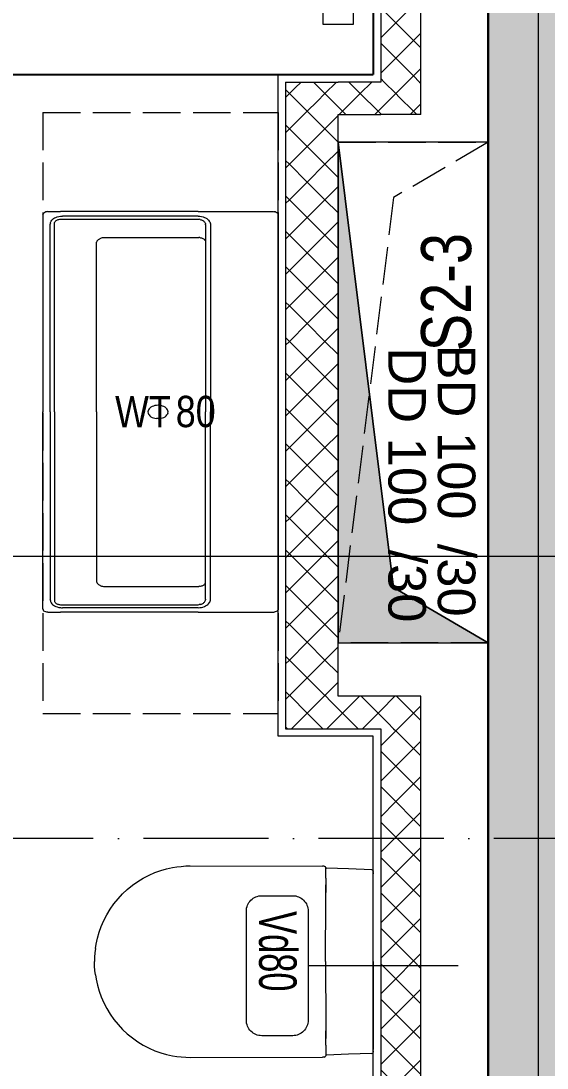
# Model space of a CAD drawing. Header units: metres. Extents: x -16782 to 57285, y -22997 to 18599.
# Drawn here: x 20500 to 21551, y -6366 to -4274 of the extents above; entities that cross this region are included whole.
import ezdxf
from ezdxf.enums import TextEntityAlignment as Align

# ---------------------------------------------------------------- set-up
doc = ezdxf.new("R2010")
doc.units = ezdxf.units.M
doc.header["$MEASUREMENT"] = 0
doc.linetypes.add('Schnittlinie', pattern=[0.35, 0.25, -0.05, 0, -0.05])
doc.linetypes.add('Strichlinie eng', pattern=[0.1, 0.075, -0.025])
for name, color, linetype in [('11__100 Achsraster', 7, 'Continuous'), ('120 Wand Innen tragend', 7, 'Continuous'), ('510 Moeblierung', 7, 'Continuous'), ('540 Sanitaer Fliesenlinie', 7, 'Continuous'), ('540 Sanitaer Text', 7, 'Continuous'), ('540 Sanitaereinrichtung', 7, 'Continuous'), ('720 HT Installation', 7, 'Continuous'), ('851 Marker Schnitt PP', 7, 'Continuous'), ('870 Deckendurchbruchsymbol', 7, 'Continuous'), ('936 Beschriftung Aufbauten', 7, 'Continuous'), ('Neubau_130 Wand Innen', 7, 'Continuous')]:
    doc.layers.add(name, color=color, linetype=linetype)
doc.styles.add('ERSTELLTER_STIL_1', font='ARIALN.TTF')
doc.styles.add('ERSTELLTER_STIL_2', font='arial.ttf')
doc.styles.add('ERSTELLTER_STIL_4', font='arialbd.ttf')
doc.styles.add('ERSTELLTER_STIL_7', font='ARIALN.TTF', dxfattribs={"width": 0.8})
doc.styles.add('ERSTELLTER_STIL_9', font='arial.ttf', dxfattribs={"width": 0.8})
doc.linetypes.add('Grenze Bezirk', pattern='A,0,[2,22HAUS116_408 STG1 _ 1.Stock_IndexB_2026-08-161.Shx,S=0.001587,R=0,X=0,Y=0],-0.25,0', length=0.25)
pattern_1 = [(314.9998, (0, 0), (0.03535546, 0.03535521), [0.05, 0]), (44.9998, (0, 0), (-0.03535521, 0.03535546), [0.05, 0])]
pattern_2 = [(315, (0, 0), (0.03535535, 0.03535533), [0.05, 0]), (45, (0, 0), (-0.03535533, 0.03535535), [0.05, 0])]
pattern_3 = [(135, (0, 0), (0.03535535, 0.03535533), [0.05, 0]), (225, (0, 0), (-0.03535533, 0.03535535), [0.05, 0])]

# ---------------------------------------------------------------- blocks, each defined once
blk = doc.blocks.new('Dusche variabel Glorit 2021')
at = {"layer": '540 Sanitaereinrichtung', "color": 7, "linetype": 'Continuous', "lineweight": 25}
for p, q in [((0, 0), (0.9, 0)), ((0, -1.68), (0, 0)), ((0.9, -0.874), (0.9, 0)), ((0.9, -1.68), (0.9, -1.48)), ((0, -1.68), (0.9, -1.68))]:
    blk.add_line(p, q, dxfattribs=at)
at = {"layer": '540 Sanitaereinrichtung', "color": 7, "linetype": 'Continuous', "lineweight": 13}
for p, q in [((0.1, -0.04), (0.8, -0.04)), ((0.1, -0.1), (0.1, -0.04)), ((0.8, -0.04), (0.8, -0.1)), ((0.8, -0.1), (0.1, -0.1)), ((0.9, -0.874), (1.203, -1.3988))]:
    blk.add_line(p, q, dxfattribs=at)
at = {"layer": '540 Sanitaereinrichtung', "color": 7, "linetype": 'Strichlinie eng', "lineweight": 13}
for p, q in [((0.255, -0.14), (0.645, -0.14)), ((0.255, -0.33), (0.255, -0.14)), ((0.645, -0.14), (0.645, -0.33)), ((0.645, -0.33), (0.255, -0.33))]:
    blk.add_line(p, q, dxfattribs=at)
at = {"layer": '540 Sanitaereinrichtung', "color": 7, "linetype": 'Continuous', "lineweight": 13}
blk.add_arc((0.9, -0.874), 0.606, 270, 300, dxfattribs=at)
blk = doc.blocks.new('Unterschrank Mehrfach-Schublade 24[114]_1', base_point=(16.55, 7.3159))
at = {"layer": '510 Moeblierung', "color": 253, "linetype": 'Strichlinie eng', "lineweight": 9, "true_color": 0x9f9f9f}
for p, q in [((16.55, 7.3159), (16.55, 6.1159)), ((16.55, 7.3159), (17.02, 7.3159)), ((17.02, 7.3159), (17.02, 6.1159)), ((16.55, 6.1159), (17.02, 6.1159))]:
    blk.add_line(p, q, dxfattribs=at)
blk = doc.blocks.new('Villeroy_Boch-Memento_Washbasin-3D')
at = {"layer": '540 Sanitaereinrichtung', "color": 7, "linetype": 'Continuous', "lineweight": 13}
for p, q in [((-0.0002, 1.1912), (0.0006, 1.1933)), ((0.0006, 1.1933), (0.0018, 1.1952)), ((0.0018, 1.1952), (0.0033, 1.1968)), ((0.0033, 1.1968), (0.0052, 1.1979)), ((0.0052, 1.1979), (0.0074, 1.1987)), ((0.0096, 1.1989), (0.0074, 1.1987)), ((0.1596, 1.1989), (0.0096, 1.1989)), ((0.1596, 1.1989), (0.4346, 1.1989)), ((0.4596, 1.1989), (0.4346, 1.1989)), ((0.4596, 1.1989), (0.4618, 1.1987)), ((0.4618, 1.1987), (0.4639, 1.1979)), ((0.4639, 1.1979), (0.4658, 1.1968)), ((0.4658, 1.1968), (0.4674, 1.1952)), ((0.4674, 1.1952), (0.4686, 1.1933)), ((0.4686, 1.1933), (0.4693, 1.1912)), ((-0.0004, 1.1889), (-0.0002, 1.1912)), ((-0.0004, 1.1889), (-0.0004, 0.5989)), ((-0.0003, 0.5989), (-0.0004, 1.1889)), ((0.1386, 1.1735), (0.1372, 1.1709)), ((0.1403, 1.1759), (0.1386, 1.1735)), ((0.1423, 1.1781), (0.1403, 1.1759)), ((0.1445, 1.1801), (0.1423, 1.1781)), ((0.147, 1.1818), (0.1445, 1.1801)), ((0.1497, 1.1832), (0.147, 1.1818)), ((0.149, 1.1714), (0.1478, 1.1699)), ((0.1503, 1.1727), (0.149, 1.1714)), ((0.1525, 1.1843), (0.1497, 1.1832)), ((0.1514, 1.1736), (0.1503, 1.1727)), ((0.1526, 1.1743), (0.1514, 1.1736)), ((0.156, 1.1851), (0.1525, 1.1843)), ((0.1539, 1.175), (0.1526, 1.1743)), ((0.1552, 1.1755), (0.1539, 1.175)), ((0.1552, 1.1755), (0.1573, 1.1761)), ((0.1595, 1.1853), (0.156, 1.1851)), ((0.1596, 1.1763), (0.1573, 1.1761)), ((0.1596, 1.1853), (0.1595, 1.1853)), ((0.1596, 1.1853), (0.4306, 1.1853)), ((0.4306, 1.1763), (0.1596, 1.1763)), ((0.4326, 1.1853), (0.4306, 1.1853)), ((0.4333, 1.1764), (0.4306, 1.1763)), ((0.4346, 1.185), (0.4326, 1.1853)), ((0.4343, 1.1764), (0.4333, 1.1764)), ((0.4361, 1.1761), (0.4343, 1.1764)), ((0.4379, 1.1843), (0.4346, 1.185)), ((0.4378, 1.1757), (0.4361, 1.1761)), ((0.4392, 1.1751), (0.4378, 1.1757)), ((0.4411, 1.1831), (0.4379, 1.1843)), ((0.4405, 1.1744), (0.4392, 1.1751)), ((0.4417, 1.1736), (0.4405, 1.1744)), ((0.4438, 1.1817), (0.4411, 1.1831)), ((0.4428, 1.1727), (0.4417, 1.1736)), ((0.4438, 1.1716), (0.4428, 1.1727)), ((0.4462, 1.1801), (0.4438, 1.1817)), ((0.4446, 1.1705), (0.4438, 1.1716)), ((0.4484, 1.1781), (0.4462, 1.1801)), ((0.4502, 1.1759), (0.4484, 1.1781)), ((0.4518, 1.1734), (0.4502, 1.1759)), ((0.4531, 1.1708), (0.4518, 1.1734)), ((0.4696, 1.1889), (0.4693, 1.1912)), ((0.4696, 1.1889), (0.4696, 1.1639)), ((0.1347, 1.1623), (0.1346, 1.1593)), ((0.1346, 1.1593), (0.1346, 0.5989)), ((0.1352, 1.1653), (0.1347, 1.1623)), ((0.1361, 1.1682), (0.1352, 1.1653)), ((0.1372, 1.1709), (0.1361, 1.1682)), ((0.1446, 1.1593), (0.1447, 1.1612)), ((0.1446, 1.1593), (0.1446, 0.5989)), ((0.145, 1.1631), (0.1447, 1.1612)), ((0.1454, 1.1649), (0.145, 1.1631)), ((0.1461, 1.1667), (0.1454, 1.1649)), ((0.1469, 1.1684), (0.1461, 1.1667)), ((0.1478, 1.1699), (0.1469, 1.1684)), ((0.4454, 1.1692), (0.4446, 1.1705)), ((0.4459, 1.1679), (0.4454, 1.1692)), ((0.4463, 1.1665), (0.4459, 1.1679)), ((0.4466, 1.165), (0.4463, 1.1665)), ((0.4467, 1.1633), (0.4466, 1.165)), ((0.4466, 1.1619), (0.4467, 1.1633)), ((0.4466, 0.5989), (0.4466, 1.1619)), ((0.4539, 1.1686), (0.4531, 1.1708)), ((0.4544, 1.1663), (0.4539, 1.1686)), ((0.4547, 1.1639), (0.4544, 1.1663)), ((0.4547, 1.1639), (0.4548, 1.1619)), ((0.4548, 0.5989), (0.4548, 1.1619)), ((0.4696, 1.1639), (0.4696, 0.5989)), ((0.1447, 1.1098), (0.1446, 1.1086)), ((0.1449, 1.1111), (0.1447, 1.1098)), ((0.1452, 1.1123), (0.1449, 1.1111)), ((0.1458, 1.1135), (0.1452, 1.1123)), ((0.1466, 1.115), (0.1458, 1.1135)), ((0.1476, 1.1163), (0.1466, 1.115)), ((0.1488, 1.1175), (0.1476, 1.1163)), ((0.1501, 1.1186), (0.1488, 1.1175)), ((0.1515, 1.1195), (0.1501, 1.1186)), ((0.1529, 1.1202), (0.1515, 1.1195)), ((0.1544, 1.1208), (0.1529, 1.1202)), ((0.156, 1.1212), (0.1544, 1.1208)), ((0.156, 1.1212), (0.1578, 1.1215)), ((0.1596, 1.1216), (0.1578, 1.1215)), ((0.3486, 1.1216), (0.1596, 1.1216)), ((0.3505, 1.1211), (0.3486, 1.1216)), ((0.3524, 1.1203), (0.3505, 1.1211)), ((0.3537, 1.1196), (0.3524, 1.1203)), ((0.3549, 1.1188), (0.3537, 1.1196)), ((0.3561, 1.1179), (0.3549, 1.1188)), ((0.3572, 1.1168), (0.3561, 1.1179)), ((0.3583, 1.1156), (0.3572, 1.1168)), ((0.3593, 1.1143), (0.3583, 1.1156)), ((0.3602, 1.1129), (0.3593, 1.1143)), ((0.3609, 1.1115), (0.3602, 1.1129)), ((0.3615, 1.1102), (0.3609, 1.1115)), ((0.362, 1.1088), (0.3615, 1.1102)), ((0.3623, 1.1074), (0.362, 1.1088)), ((0.3625, 1.1061), (0.3623, 1.1074)), ((0.3626, 1.1059), (0.3625, 1.1061)), ((0.3626, 0.5989), (0.3626, 1.1059)), ((0.2218, 0.608), (0.2206, 0.6051)), ((0.2234, 0.6107), (0.2218, 0.608)), ((0.2254, 0.6131), (0.2234, 0.6107)), ((0.2278, 0.6151), (0.2254, 0.6131)), ((0.2305, 0.6168), (0.2278, 0.6151)), ((0.2334, 0.618), (0.2305, 0.6168)), ((0.2365, 0.6187), (0.2334, 0.618)), ((0.2396, 0.6189), (0.2365, 0.6187)), ((0.2396, 0.6189), (0.2427, 0.6187)), ((0.2458, 0.618), (0.2427, 0.6187)), ((0.2487, 0.6168), (0.2458, 0.618)), ((0.2513, 0.6151), (0.2487, 0.6168)), ((0.2537, 0.6131), (0.2513, 0.6151)), ((0.2558, 0.6107), (0.2537, 0.6131)), ((0.2574, 0.608), (0.2558, 0.6107)), ((0.2586, 0.6051), (0.2574, 0.608)), ((-0.0004, 0.0089), (-0.0004, 0.5989)), ((-0.0003, 0.5989), (-0.0004, 0.0089)), ((0.1346, 0.0385), (0.1346, 0.5989)), ((0.1446, 0.0385), (0.1446, 0.5989)), ((0.2198, 0.6021), (0.2196, 0.5989)), ((0.2196, 0.5989), (0.2198, 0.5958)), ((0.2198, 0.6021), (0.2206, 0.6051)), ((0.2198, 0.5958), (0.2206, 0.5928)), ((0.2206, 0.5928), (0.2218, 0.5899)), ((0.2218, 0.5899), (0.2234, 0.5872)), ((0.2234, 0.5872), (0.2254, 0.5848)), ((0.2537, 0.5848), (0.2558, 0.5872)), ((0.2558, 0.5872), (0.2574, 0.5899)), ((0.2574, 0.5899), (0.2586, 0.5928)), ((0.2593, 0.6021), (0.2586, 0.6051)), ((0.2586, 0.5928), (0.2593, 0.5958)), ((0.2596, 0.5989), (0.2593, 0.6021)), ((0.2593, 0.5958), (0.2596, 0.5989)), ((0.3626, 0.5989), (0.3626, 0.0919)), ((0.4466, 0.5989), (0.4466, 0.0359)), ((0.4548, 0.5989), (0.4548, 0.0359)), ((0.4696, 0.0339), (0.4696, 0.5989)), ((0.2254, 0.5848), (0.2278, 0.5828)), ((0.2278, 0.5828), (0.2305, 0.5811)), ((0.2305, 0.5811), (0.2334, 0.5799)), ((0.2334, 0.5799), (0.2365, 0.5792)), ((0.2365, 0.5792), (0.2396, 0.5789)), ((0.2396, 0.5789), (0.2427, 0.5792)), ((0.2427, 0.5792), (0.2458, 0.5799)), ((0.2458, 0.5799), (0.2487, 0.5811)), ((0.2487, 0.5811), (0.2513, 0.5828)), ((0.2513, 0.5828), (0.2537, 0.5848)), ((0.1447, 0.088), (0.1446, 0.0893)), ((0.1449, 0.0868), (0.1447, 0.088)), ((0.1452, 0.0855), (0.1449, 0.0868)), ((0.1458, 0.0843), (0.1452, 0.0855)), ((0.1466, 0.0829), (0.1458, 0.0843)), ((0.3602, 0.0849), (0.3593, 0.0835)), ((0.3609, 0.0864), (0.3602, 0.0849)), ((0.3615, 0.0877), (0.3609, 0.0864)), ((0.362, 0.0891), (0.3615, 0.0877)), ((0.3623, 0.0904), (0.362, 0.0891)), ((0.3625, 0.0918), (0.3623, 0.0904)), ((0.3626, 0.0919), (0.3625, 0.0918)), ((0.1476, 0.0816), (0.1466, 0.0829)), ((0.1488, 0.0803), (0.1476, 0.0816)), ((0.1501, 0.0792), (0.1488, 0.0803)), ((0.1515, 0.0784), (0.1501, 0.0792)), ((0.1529, 0.0776), (0.1515, 0.0784)), ((0.1544, 0.0771), (0.1529, 0.0776)), ((0.156, 0.0766), (0.1544, 0.0771)), ((0.156, 0.0766), (0.1578, 0.0764)), ((0.1596, 0.0763), (0.1578, 0.0764)), ((0.3486, 0.0763), (0.1596, 0.0763)), ((0.3505, 0.0768), (0.3486, 0.0763)), ((0.3524, 0.0776), (0.3505, 0.0768)), ((0.3537, 0.0783), (0.3524, 0.0776)), ((0.3549, 0.0791), (0.3537, 0.0783)), ((0.3561, 0.08), (0.3549, 0.0791)), ((0.3572, 0.081), (0.3561, 0.08)), ((0.3583, 0.0822), (0.3572, 0.081)), ((0.3593, 0.0835), (0.3583, 0.0822)), ((0.1347, 0.0355), (0.1346, 0.0385)), ((0.1352, 0.0326), (0.1347, 0.0355)), ((0.1361, 0.0297), (0.1352, 0.0326)), ((0.1372, 0.0269), (0.1361, 0.0297)), ((0.1386, 0.0243), (0.1372, 0.0269)), ((0.1403, 0.0219), (0.1386, 0.0243)), ((0.1423, 0.0198), (0.1403, 0.0219)), ((0.1446, 0.0385), (0.1447, 0.0367)), ((0.145, 0.0348), (0.1447, 0.0367)), ((0.1454, 0.0329), (0.145, 0.0348)), ((0.1461, 0.0312), (0.1454, 0.0329)), ((0.1469, 0.0295), (0.1461, 0.0312)), ((0.1478, 0.0279), (0.1469, 0.0295)), ((0.149, 0.0265), (0.1478, 0.0279)), ((0.1503, 0.0252), (0.149, 0.0265)), ((0.1514, 0.0243), (0.1503, 0.0252)), ((0.1526, 0.0235), (0.1514, 0.0243)), ((0.1539, 0.0229), (0.1526, 0.0235)), ((0.1552, 0.0223), (0.1539, 0.0229)), ((0.1552, 0.0223), (0.1573, 0.0218)), ((0.1596, 0.0216), (0.1573, 0.0218)), ((0.4306, 0.0216), (0.1596, 0.0216)), ((0.4333, 0.0215), (0.4306, 0.0216)), ((0.4343, 0.0215), (0.4333, 0.0215)), ((0.4361, 0.0218), (0.4343, 0.0215)), ((0.4378, 0.0222), (0.4361, 0.0218)), ((0.4392, 0.0227), (0.4378, 0.0222)), ((0.4405, 0.0234), (0.4392, 0.0227)), ((0.4417, 0.0242), (0.4405, 0.0234)), ((0.4428, 0.0252), (0.4417, 0.0242)), ((0.4438, 0.0262), (0.4428, 0.0252)), ((0.4446, 0.0274), (0.4438, 0.0262)), ((0.4454, 0.0286), (0.4446, 0.0274)), ((0.4459, 0.03), (0.4454, 0.0286)), ((0.4463, 0.0314), (0.4459, 0.03)), ((0.4466, 0.0329), (0.4463, 0.0314)), ((0.4466, 0.0359), (0.4467, 0.0346)), ((0.4467, 0.0346), (0.4466, 0.0329)), ((0.4502, 0.022), (0.4484, 0.0198)), ((0.4518, 0.0244), (0.4502, 0.022)), ((0.4531, 0.0271), (0.4518, 0.0244)), ((0.4539, 0.0293), (0.4531, 0.0271)), ((0.4544, 0.0316), (0.4539, 0.0293)), ((0.4547, 0.0339), (0.4544, 0.0316)), ((0.4547, 0.0339), (0.4548, 0.0359)), ((0.4696, 0.0089), (0.4696, 0.0339)), ((-0.0004, 0.0089), (-0.0002, 0.0067)), ((-0.0002, 0.0067), (0.0006, 0.0046)), ((0.0006, 0.0046), (0.0018, 0.0027)), ((0.0018, 0.0027), (0.0033, 0.0011)), ((0.0033, 0.0011), (0.0052, -0.0001)), ((0.1445, 0.0178), (0.1423, 0.0198)), ((0.147, 0.0161), (0.1445, 0.0178)), ((0.1497, 0.0147), (0.147, 0.0161)), ((0.1525, 0.0136), (0.1497, 0.0147)), ((0.156, 0.0128), (0.1525, 0.0136)), ((0.1595, 0.0125), (0.156, 0.0128)), ((0.1596, 0.0125), (0.1595, 0.0125)), ((0.1596, 0.0125), (0.4306, 0.0125)), ((0.4326, 0.0126), (0.4306, 0.0125)), ((0.4346, 0.0128), (0.4326, 0.0126)), ((0.4379, 0.0136), (0.4346, 0.0128)), ((0.4411, 0.0147), (0.4379, 0.0136)), ((0.4438, 0.0161), (0.4411, 0.0147)), ((0.4462, 0.0178), (0.4438, 0.0161)), ((0.4484, 0.0198), (0.4462, 0.0178)), ((0.4639, -0.0001), (0.4658, 0.0011)), ((0.4658, 0.0011), (0.4674, 0.0027)), ((0.4674, 0.0027), (0.4686, 0.0046)), ((0.4686, 0.0046), (0.4693, 0.0067)), ((0.4696, 0.0089), (0.4693, 0.0067)), ((0.0052, -0.0001), (0.0074, -0.0008)), ((0.0096, -0.0011), (0.0074, -0.0008)), ((0.1596, -0.0011), (0.0096, -0.0011)), ((0.1596, -0.0011), (0.4346, -0.0011)), ((0.4596, -0.0011), (0.4346, -0.0011)), ((0.4596, -0.0011), (0.4618, -0.0008)), ((0.4618, -0.0008), (0.4639, -0.0001))]:
    blk.add_line(p, q, dxfattribs=at)
blk = doc.blocks.new('Etikett_13_1', base_point=(16.791, 6.7177))
at = {"layer": '540 Sanitaer Text', "color": 7, "lineweight": 13, "insert": (16.8155, 6.7499), "char_height": 0.0625, "attachment_point": 1, "style": 'ERSTELLTER_STIL_1'}
blk.add_mtext('\\A1;{\\pql;\\pt0,1;\\fArial Narrow|b0|i0|c0|p0;\\W1.000000;80\\fArial Narrow|b0|i0|c0|p0;\\W1.000000;\\A1{\\H.66x;\\S^  ;}\\fArial Narrow|b0|i0|c0|p0;\\W1.000000;\\fArial Narrow|b0|i0|c0|p0;\\W1.000000;\\A1{\\H.66x;\\S^  ;}\\fArial Narrow|b0|i0|c0|p0;\\W1.000000;\\fArial Narrow|b0|i0|c0|p0;\\W1.000000;\\fArial Narrow|b0|i0|c0|p0;\\W1.000000;\\fArial Narrow|b0|i0|c0|p0;\\W1.000000;\\fArial Narrow|b0|i0|c0|p0;\\W1.000000;\\fArial Narrow|b0|i0|c0|p0;\\W1.000000;\\fArial Narrow|b0|i0|c0|p0;\\W1.000000;\\A1{\\H.66x;\\S^  ;}\\fArial Narrow|b0|i0|c0|p0;\\W1.000000;\\fArial Narrow|b0|i0|c0|p0;\\W1.000000;\\A1{\\H.66x;\\S^  ;}\\fArial Narrow|b0|i0|c0|p0;\\W1.000000;\\fArial Narrow|b0|i0|c0|p0;\\W1.000000;\\fArial Narrow|b0|i0|c0|p0;\\W1.000000;\\fArial Narrow|b0|i0|c0|p0;\\W1.000000;\\fArial Narrow|b0|i0|c0|p0;\\W1.000000;\\fArial Narrow|b0|i0|c0|p0;\\W1.000000;\\fArial Narrow|b0|i0|c0|p0;\\W1.000000;\\A1{\\H.66x;\\S^  ;}\\fArial Narrow|b0|i0|c0|p0;\\W1.000000;\\fArial Narrow|b0|i0|c0|p0;\\W1.000000;\\A1{\\H.66x;\\S^  ;}\\fArial Narrow|b0|i0|c0|p0;\\W1.000000;\\fArial Narrow|b0|i0|c0|p0;\\W1.000000;\\fArial Narrow|b0|i0|c0|p0;\\W1.000000;\\fArial Narrow|b0|i0|c0|p0;\\W1.000000;\\fArial Narrow|b0|i0|c0|p0;\\W1.000000;\\fArial Narrow|b0|i0|c0|p0;\\W1.000000;\\fArial Narrow|b0|i0|c0|p0;\\W1.000000;\\A1{\\H.66x;\\S^  ;}\\fArial Narrow|b0|i0|c0|p0;\\W1.000000;\\fArial Narrow|b0|i0|c0|p0;\\W1.000000;\\A1{\\H.66x;\\S^  ;}\\fArial Narrow|b0|i0|c0|p0;\\W1.000000;\\fArial Narrow|b0|i0|c0|p0;\\W1.000000;\\fArial Narrow|b0|i0|c0|p0;\\W1.000000;\\fArial Narrow|b0|i0|c0|p0;\\W1.000000;\\fArial Narrow|b0|i0|c0|p0;\\W1.000000;\\fArial Narrow|b0|i0|c0|p0;\\W1.000000;\\fArial Narrow|b0|i0|c0|p0;\\W1.000000;\\A1{\\H.66x;\\S^  ;}\\fArial Narrow|b0|i0|c0|p0;\\W1.000000;\\fArial Narrow|b0|i0|c0|p0;\\W1.000000;\\A1{\\H.66x;\\S^  ;}\\fArial Narrow|b0|i0|c0|p0;\\W1.000000;\\fArial Narrow|b0|i0|c0|p0;\\W1.000000;\\fArial Narrow|b0|i0|c0|p0;\\W1.000000;\\fArial Narrow|b0|i0|c0|p0;\\W1.000000;\\fArial Narrow|b0|i0|c0|p0;\\W1.000000;\\fArial Narrow|b0|i0|c0|p0;\\W1.000000;\\fArial Narrow|b0|i0|c0|p0;\\W1.000000;\\A1{\\H.66x;\\S^  ;}\\fArial Narrow|b0|i0|c0|p0;\\W1.000000;}', dxfattribs=at)
at = {"layer": '540 Sanitaer Text', "color": 7, "lineweight": 13, "style": 'ERSTELLTER_STIL_1'}
blk.add_attdef('sDescriptionDimension', text='', height=0.0625, dxfattribs=at).set_placement((16.6942, 6.7496), align=Align.TOP_LEFT)
blk = doc.blocks.new('Wand_188_1', base_point=(17.54, 13.0333))
at = {"layer": '120 Wand Innen tragend', "linetype": 'Continuous', "lineweight": 0, "true_color": 0x000000}
h = blk.add_hatch(dxfattribs=at)
h.set_pattern_fill('BETON__BEWEHRT_SN46_0001', color=18, style=0, pattern_type=2)
h.set_pattern_definition([(45, (0, 0), (-0.04596194, 0.04596194), [0.0195, -0.013]), (45, (-0.02298, 0.02298), (-0.04596194, 0.04596194), [0.065, 0])])
h.paths.add_polyline_path([(17.44, 12.8333), (17.44, 5.05), (17.64, 5.05), (17.64, 12.8333)])
at = {"layer": '120 Wand Innen tragend', "color": 7, "linetype": 'Continuous', "lineweight": 30, "flags": 128}
blk.add_lwpolyline([(17.44, 12.4833), (17.44, 5.05)], dxfattribs=at)
blk = doc.blocks.new('Wand_224_1', base_point=(17.305, 7.3117))
at = {"layer": 'Neubau_130 Wand Innen', "linetype": 'Continuous', "lineweight": 13, "true_color": 0xa7a7a7}
h = blk.add_hatch(dxfattribs=at)
h.set_pattern_fill('GIPSKARTONWAND_0001', color=253, style=0, pattern_type=2)
h.set_pattern_definition(pattern_1)
h.paths.add_polyline_path([(17.305, 7.3767), (17.305, 9.5267), (17.225, 9.5267), (17.225, 7.3767)])
h = blk.add_hatch(dxfattribs=at)
h.set_pattern_fill('GIPSKARTONWAND_0001', color=253, style=0, pattern_type=2)
h.set_pattern_definition(pattern_1)
h.paths.add_polyline_path([(17.225, 7.3117), (17.305, 7.3117), (17.225, 7.3767)])
h = blk.add_hatch(dxfattribs=at)
h.set_pattern_fill('GIPSKARTONWAND_0001', color=253, style=0, pattern_type=2)
h.set_pattern_definition(pattern_1)
h.paths.add_polyline_path([(17.305, 7.3767), (17.225, 7.3767), (17.305, 7.3117)])
at = {"layer": 'Neubau_130 Wand Innen', "color": 7, "linetype": 'Continuous', "lineweight": 13, "flags": 128}
for points in [[(17.305, 7.3117), (17.305, 9.5267)], [(17.225, 8.3067), (17.225, 7.3767)], [(17.305, 7.3117), (17.225, 7.3117)]]:
    blk.add_lwpolyline(points, dxfattribs=at)
blk = doc.blocks.new('Wand_225_1', base_point=(17.305, 5.05))
at = {"layer": 'Neubau_130 Wand Innen', "linetype": 'Continuous', "lineweight": 13, "true_color": 0xa7a7a7}
h = blk.add_hatch(dxfattribs=at)
h.set_pattern_fill('GIPSKARTONWAND_0001', color=253, style=0, pattern_type=2)
h.set_pattern_definition(pattern_2)
h.paths.add_polyline_path([(17.225, 6.085), (17.305, 6.15), (17.225, 6.15)])
h = blk.add_hatch(dxfattribs=at)
h.set_pattern_fill('GIPSKARTONWAND_0001', color=253, style=0, pattern_type=2)
h.set_pattern_definition(pattern_2)
h.paths.add_polyline_path([(17.225, 6.085), (17.305, 6.085), (17.305, 6.15)])
h = blk.add_hatch(dxfattribs=at)
h.set_pattern_fill('GIPSKARTONWAND_0001', color=253, style=0, pattern_type=2)
h.set_pattern_definition(pattern_2)
h.paths.add_polyline_path([(17.225, 6.085), (17.225, 5.155), (17.305, 5.155), (17.305, 6.085)])
at = {"layer": 'Neubau_130 Wand Innen', "color": 7, "linetype": 'Continuous', "lineweight": 13, "flags": 128}
for points in [[(17.305, 6.15), (17.225, 6.15)], [(17.305, 5.155), (17.305, 6.15)], [(17.225, 6.085), (17.225, 5.155)]]:
    blk.add_lwpolyline(points, dxfattribs=at)
blk = doc.blocks.new('Wand_230_1', base_point=(17.305, 7.3117))
at = {"layer": 'Neubau_130 Wand Innen', "linetype": 'Continuous', "lineweight": 13, "true_color": 0xa7a7a7}
h = blk.add_hatch(dxfattribs=at)
h.set_pattern_fill('GIPSKARTONWAND_0001', color=253, style=0, pattern_type=2)
h.set_pattern_definition([(45, (0, 0), (-0.03535534, 0.03535534), [0.05, 0]), (135, (0, 0), (0.03535534, 0.03535534), [0.05, 0])])
h.paths.add_polyline_path([(17.225, 7.3767), (17.14, 7.3767), (17.14, 7.3117), (17.225, 7.3117)])
at = {"layer": 'Neubau_130 Wand Innen', "color": 7, "linetype": 'Continuous', "lineweight": 13, "flags": 128}
for points in [[(17.225, 7.3767), (17.14, 7.3767)], [(17.14, 7.3117), (17.225, 7.3117)]]:
    blk.add_lwpolyline(points, dxfattribs=at)
blk = doc.blocks.new('Wand_231_1', base_point=(17.305, 6.15))
at = {"layer": 'Neubau_130 Wand Innen', "linetype": 'Continuous', "lineweight": 13, "true_color": 0xa7a7a7}
h = blk.add_hatch(dxfattribs=at)
h.set_pattern_fill('GIPSKARTONWAND_0001', color=253, style=0, pattern_type=2)
h.set_pattern_definition([(225, (0, 0), (-0.03535534, 0.03535534), [0.05, 0]), (315, (0, 0), (0.03535534, 0.03535534), [0.05, 0])])
h.paths.add_polyline_path([(17.14, 6.085), (17.225, 6.085), (17.225, 6.15), (17.14, 6.15)])
at = {"layer": 'Neubau_130 Wand Innen', "color": 7, "linetype": 'Continuous', "lineweight": 13, "flags": 128}
for points in [[(17.225, 6.15), (17.14, 6.15)], [(17.14, 6.085), (17.225, 6.085)]]:
    blk.add_lwpolyline(points, dxfattribs=at)
blk = doc.blocks.new('Wand_233_1', base_point=(17.14, 7.3117))
at = {"layer": 'Neubau_130 Wand Innen', "linetype": 'Continuous', "lineweight": 13, "true_color": 0xa7a7a7}
h = blk.add_hatch(dxfattribs=at)
h.set_pattern_fill('GIPSKARTONWAND_0001', color=253, style=0, pattern_type=2)
h.set_pattern_definition(pattern_3)
h.paths.add_polyline_path([(17.035, 7.3767), (17.14, 7.3117), (17.14, 7.3767)])
h = blk.add_hatch(dxfattribs=at)
h.set_pattern_fill('GIPSKARTONWAND_0001', color=253, style=0, pattern_type=2)
h.set_pattern_definition(pattern_3)
h.paths.add_polyline_path([(17.035, 7.3117), (17.14, 7.3117), (17.035, 7.3767)])
h = blk.add_hatch(dxfattribs=at)
h.set_pattern_fill('GIPSKARTONWAND_0001', color=253, style=0, pattern_type=2)
h.set_pattern_definition(pattern_3)
h.paths.add_polyline_path([(17.035, 7.3117), (17.035, 6.15), (17.14, 6.15), (17.14, 7.3117)])
h = blk.add_hatch(dxfattribs=at)
h.set_pattern_fill('GIPSKARTONWAND_0001', color=253, style=0, pattern_type=2)
h.set_pattern_definition(pattern_3)
h.paths.add_polyline_path([(17.14, 6.15), (17.035, 6.085), (17.14, 6.085)])
h = blk.add_hatch(dxfattribs=at)
h.set_pattern_fill('GIPSKARTONWAND_0001', color=253, style=0, pattern_type=2)
h.set_pattern_definition(pattern_3)
h.paths.add_polyline_path([(17.035, 6.085), (17.14, 6.15), (17.035, 6.15)])
at = {"layer": 'Neubau_130 Wand Innen', "color": 7, "linetype": 'Continuous', "lineweight": 13, "flags": 128}
for points in [[(17.035, 7.3767), (17.14, 7.3767)], [(17.035, 7.3767), (17.035, 6.085)], [(17.14, 6.15), (17.14, 7.3117)], [(17.035, 6.085), (17.14, 6.085)]]:
    blk.add_lwpolyline(points, dxfattribs=at)
blk = doc.blocks.new('Standard-Rastermarker_9')
at = {"layer": '11__100 Achsraster', "color": 8, "linetype": 'Grenze Bezirk', "lineweight": 5}
blk.add_line((1, 0), (34.397, 0), dxfattribs=at)
at = {"layer": '11__100 Achsraster', "color": 8, "lineweight": 5, "style": 'ERSTELLTER_STIL_4'}
for tag, p in [('AC_MarkerText_1_0', (-0.25, -0.1914)), ('AC_MarkerText_1_1', (35.647, -0.1914))]:
    blk.add_attdef(tag, text='', height=0.2, rotation=180, dxfattribs=at).set_placement(p, align=Align.TOP_CENTER)
blk = doc.blocks.new('Standard-Rastermarker_16')
at = {"layer": '11__100 Achsraster', "color": 8, "linetype": 'Grenze Bezirk', "lineweight": 5}
blk.add_line((1, 0), (28.2214, 0), dxfattribs=at)
at = {"layer": '11__100 Achsraster', "color": 8, "lineweight": 5, "style": 'ERSTELLTER_STIL_4'}
blk.add_attdef('AC_MarkerText_1', text='', height=0.2, rotation=270, dxfattribs=at).set_placement((29.6171, -0.0457), align=Align.TOP_CENTER)
blk = doc.blocks.new('Bodendurchbruch Symbol 27[253]_1', base_point=(17.14, 7.2567))
at = {"layer": '870 Deckendurchbruchsymbol', "linetype": 'Continuous', "lineweight": 13, "true_color": 0xd40000}
blk.add_hatch(color=12, dxfattribs=at).paths.add_polyline_path([(17.14, 7.2567), (17.14, 6.2567), (17.44, 6.2567), (17.2507, 6.3673)])
at = {"layer": '870 Deckendurchbruchsymbol', "color": 12, "linetype": 'Continuous', "lineweight": 13, "true_color": 0xd40000, "flags": 128}
for points in [[(17.2507, 6.3673), (17.44, 6.2567), (17.44, 7.2567), (17.14, 7.2567)], [(17.14, 7.2567), (17.14, 6.2567), (17.44, 6.2567), (17.2507, 6.3673)]]:
    blk.add_lwpolyline(points, close=True, dxfattribs=at)
at = {"layer": '870 Deckendurchbruchsymbol', "color": 7, "lineweight": 13, "insert": (17.3172, 6.5615), "char_height": 0.075, "attachment_point": 8, "rotation": 270, "style": 'ERSTELLTER_STIL_2'}
blk.add_mtext('\\A1;{\\pqc;\\pt0;\\fArial|b0|i0|c0|p0;\\W1.000000;BD 100\\fArial|b0|i0|c0|p0;\\W1.000000;\\A1{\\H.66x;\\S^  ;}\\fArial|b0|i0|c0|p0;\\W1.000000; /30\\fArial|b0|i0|c0|p0;\\W1.000000;\\A1{\\H.66x;\\S^  ;}\\fArial|b0|i0|c0|p0;\\W1.000000;\\fArial|b0|i0|c0|p0;\\W1.000000;\\A1{\\H.66x;\\S^  ;}}', dxfattribs=at)
blk = doc.blocks.new('Bodendurchbruch Symbol 27[256]_1', base_point=(17.14, 6.2567))
at = {"layer": '870 Deckendurchbruchsymbol', "color": 12, "linetype": 'Strichlinie eng', "lineweight": 13, "true_color": 0xd40000}
for p, q in [((17.44, 7.2567), (17.2507, 7.146)), ((17.2507, 7.146), (17.14, 6.2567))]:
    blk.add_line(p, q, dxfattribs=at)
at = {"layer": '870 Deckendurchbruchsymbol', "color": 12, "linetype": 'Strichlinie eng', "lineweight": 13, "true_color": 0xd40000, "flags": 128}
blk.add_lwpolyline([(17.14, 7.2567), (17.44, 7.2567), (17.44, 6.2567), (17.14, 6.2567)], close=True, dxfattribs=at)
at = {"layer": '870 Deckendurchbruchsymbol', "color": 7, "lineweight": 13, "insert": (17.2184, 6.5529), "char_height": 0.075, "attachment_point": 8, "rotation": 270, "style": 'ERSTELLTER_STIL_2'}
blk.add_mtext('\\A1;{\\pqc;\\pt0;\\fArial|b0|i0|c0|p0;\\W1.000000;DD 100\\fArial|b0|i0|c0|p0;\\W1.000000;\\A1{\\H.66x;\\S^  ;}\\fArial|b0|i0|c0|p0;\\W1.000000; /30\\fArial|b0|i0|c0|p0;\\W1.000000;\\A1{\\H.66x;\\S^  ;}\\fArial|b0|i0|c0|p0;\\W1.000000;\\fArial|b0|i0|c0|p0;\\W1.000000;\\A1{\\H.66x;\\S^  ;}}', dxfattribs=at)
blk = doc.blocks.new('Villeroy_Boch-Subway_Washdown_WC-3D_14')
at = {"layer": '540 Sanitaereinrichtung', "color": 7, "linetype": 'Continuous', "lineweight": 13}
for p, q in [((0.1321, 0.5475), (0.1205, 0.5433)), ((0.1438, 0.5509), (0.1321, 0.5475)), ((0.1556, 0.5535), (0.1438, 0.5509)), ((0.1644, 0.5549), (0.1556, 0.5535)), ((0.1644, 0.5549), (0.1732, 0.5559)), ((0.1645, 0.5549), (0.1644, 0.5549)), ((0.1645, 0.5549), (0.1644, 0.5549)), ((0.1644, 0.5549), (0.1645, 0.5549)), ((0.1644, 0.5549), (0.1645, 0.5549)), ((0.1732, 0.5559), (0.1729, 0.5559)), ((0.1732, 0.5559), (0.1821, 0.5566)), ((0.1821, 0.5566), (0.1909, 0.5566)), ((0.1996, 0.5566), (0.1909, 0.5566)), ((0.2085, 0.5559), (0.1996, 0.5566)), ((0.2173, 0.5549), (0.2085, 0.5559)), ((0.2085, 0.5559), (0.2088, 0.5559)), ((0.2172, 0.5549), (0.2173, 0.5549)), ((0.2172, 0.5549), (0.2173, 0.5549)), ((0.2173, 0.5549), (0.2172, 0.5549)), ((0.2173, 0.5549), (0.2172, 0.5549)), ((0.2173, 0.5549), (0.2261, 0.5535)), ((0.2261, 0.5535), (0.2379, 0.5509)), ((0.2379, 0.5509), (0.2497, 0.5475)), ((0.2497, 0.5475), (0.2612, 0.5433)), ((0.0861, 0.5255), (0.0754, 0.5179)), ((0.0972, 0.5322), (0.0861, 0.5255)), ((0.1087, 0.5382), (0.0972, 0.5322)), ((0.1205, 0.5433), (0.1087, 0.5382)), ((0.2612, 0.5433), (0.273, 0.5382)), ((0.273, 0.5382), (0.2845, 0.5322)), ((0.2845, 0.5322), (0.2957, 0.5255)), ((0.2957, 0.5255), (0.3063, 0.5179)), ((0.0652, 0.5097), (0.0557, 0.5008)), ((0.0754, 0.5179), (0.0652, 0.5097)), ((0.3063, 0.5179), (0.3165, 0.5097)), ((0.3165, 0.5097), (0.3261, 0.5008)), ((0.0385, 0.481), (0.0309, 0.4704)), ((0.0467, 0.4912), (0.0385, 0.481)), ((0.0557, 0.5008), (0.0467, 0.4912)), ((0.3261, 0.5008), (0.335, 0.4912)), ((0.335, 0.4912), (0.3433, 0.481)), ((0.3433, 0.481), (0.3508, 0.4704)), ((0.0309, 0.4704), (0.0242, 0.4592)), ((0.3508, 0.4704), (0.3575, 0.4592)), ((0.0182, 0.4477), (0.0131, 0.4359)), ((0.0242, 0.4592), (0.0182, 0.4477)), ((0.3575, 0.4592), (0.3635, 0.4477)), ((0.3635, 0.4477), (0.3686, 0.4359)), ((0.0089, 0.4244), (0.0055, 0.4126)), ((0.0131, 0.4359), (0.0089, 0.4244)), ((0.3686, 0.4359), (0.3728, 0.4244)), ((0.3728, 0.4244), (0.3762, 0.4126)), ((0.0029, 0.4008), (0.0015, 0.392)), ((0.0055, 0.4126), (0.0029, 0.4008)), ((0.3762, 0.4126), (0.3788, 0.4008)), ((0.3788, 0.4008), (0.3802, 0.392)), ((0.0005, 0.3832), (-0.0001, 0.3743)), ((0.0015, 0.392), (0.0005, 0.3832)), ((0.3802, 0.392), (0.3812, 0.3832)), ((0.3812, 0.3832), (0.3819, 0.3743)), ((-0.0001, 0.3743), (-0.0003, 0.3656)), ((-0.0003, 0.3656), (-0.0001, 0.1012)), ((0.3821, 0.3656), (0.3818, 0.1012)), ((0.3819, 0.3743), (0.3821, 0.3656)), ((0.0002, 0.0976), (-0.0001, 0.1012)), ((0.0002, 0.0976), (0.0009, 0.096)), ((0.0009, 0.096), (0.0012, 0.0956)), ((0.0012, 0.0956), (0.0021, 0.0951)), ((0.0021, 0.0951), (0.003, 0.0945)), ((0.0044, 0.0943), (0.003, 0.0945)), ((0.0242, 0.0941), (0.0044, 0.0943)), ((0.0044, 0.0942), (0.0044, 0.0929)), ((0.0058, 0.0491), (0.0044, 0.0929)), ((0.0242, 0.0941), (0.0365, 0.0941)), ((0.0242, 0.0941), (0.0376, 0.0941)), ((0.0365, 0.0941), (0.0527, 0.0941)), ((0.0365, 0.0941), (0.0376, 0.0941)), ((0.0527, 0.0941), (0.0376, 0.0941)), ((0.0643, 0.0943), (0.0527, 0.0941)), ((0.0527, 0.0941), (0.0527, 0.0941)), ((0.1065, 0.0942), (0.0643, 0.0943)), ((0.1486, 0.0949), (0.1065, 0.0942)), ((0.1909, 0.0949), (0.1486, 0.0949)), ((0.1909, 0.0949), (0.2331, 0.0949)), ((0.2331, 0.0949), (0.2752, 0.0942)), ((0.2752, 0.0942), (0.3174, 0.0943)), ((0.3174, 0.0943), (0.329, 0.0941)), ((0.329, 0.0941), (0.3442, 0.0941)), ((0.3291, 0.0941), (0.329, 0.0941)), ((0.3453, 0.0941), (0.329, 0.0941)), ((0.3575, 0.0941), (0.3442, 0.0941)), ((0.3453, 0.0941), (0.3442, 0.0941)), ((0.3575, 0.0941), (0.3453, 0.0941)), ((0.3575, 0.0941), (0.3773, 0.0943)), ((0.3759, 0.0491), (0.3773, 0.0929)), ((0.3773, 0.0943), (0.3787, 0.0945)), ((0.3773, 0.0942), (0.3773, 0.0929)), ((0.3796, 0.0951), (0.3787, 0.0945)), ((0.3805, 0.0956), (0.3796, 0.0951)), ((0.3808, 0.096), (0.3805, 0.0956)), ((0.3815, 0.0976), (0.3808, 0.096)), ((0.3815, 0.0976), (0.3818, 0.1012)), ((0.0077, 0.0022), (0.0058, 0.0491)), ((0.374, 0.0022), (0.3759, 0.0491)), ((0.0077, 0.0022), (0.0082, 0.0008)), ((0.0082, 0.0008), (0.0093, -0.0002)), ((0.3735, 0.0008), (0.3724, -0.0002)), ((0.374, 0.0022), (0.3735, 0.0008)), ((0.0093, -0.0002), (0.0098, -0.0002)), ((0.0105, -0.0002), (0.0098, -0.0002)), ((0.0105, -0.0002), (0.0115, -0.0002)), ((0.0128, -0.0002), (0.0115, -0.0002)), ((0.0128, -0.0002), (0.0142, -0.0002)), ((0.0142, -0.0002), (0.0157, -0.0002)), ((0.1909, -0.0002), (0.0157, -0.0002)), ((0.1909, -0.0002), (0.366, -0.0002)), ((0.3675, -0.0002), (0.366, -0.0002)), ((0.3689, -0.0002), (0.3675, -0.0002)), ((0.3689, -0.0002), (0.3702, -0.0002)), ((0.3712, -0.0002), (0.3702, -0.0002)), ((0.3712, -0.0002), (0.372, -0.0002)), ((0.3724, -0.0002), (0.372, -0.0002))]:
    blk.add_line(p, q, dxfattribs=at)
blk = doc.blocks.new('Schnittebene_12_1', base_point=(33.5555, 5.8659))
at = {"layer": '851 Marker Schnitt PP', "color": 250, "linetype": 'Schnittlinie', "lineweight": 13, "true_color": 0x3f3f3f}
blk.add_line((33.4555, 5.8659), (4.5187, 5.8659), dxfattribs=at)
blk = doc.blocks.new('Etikett_143_1', base_point=(17.38, 5.612))
at = {"layer": '936 Beschriftung Aufbauten', "color": 7, "linetype": 'Continuous', "lineweight": 13}
blk.add_line((17.38, 5.612), (17.08, 5.612), dxfattribs=at)
at = {"layer": '936 Beschriftung Aufbauten', "color": 7, "linetype": 'Continuous', "lineweight": 13, "flags": 128}
blk.add_lwpolyline([(17.08, 5.503, -0.414214), (17.0491, 5.4722), (16.9874, 5.4722, -0.414214), (16.9565, 5.503), (16.9565, 5.7209, -0.414214), (16.9874, 5.7518), (17.0491, 5.7518, -0.414214), (17.08, 5.7209)], format="xyb", close=True, dxfattribs=at)
at = {"layer": '936 Beschriftung Aufbauten', "color": 7, "lineweight": 13, "insert": (17.0569, 5.7209), "char_height": 0.075, "attachment_point": 1, "rotation": 270, "style": 'ERSTELLTER_STIL_7'}
blk.add_mtext('\\A1;{\\pqj;\\pt0,1;\\fArial Narrow|b0|i0|c0|p0;\\W0.800000;Vd80\\fArial Narrow|b0|i0|c0|p0;\\W0.800000;\\A1{\\H.66x;\\S^  ;}\\fArial Narrow|b0|i0|c0|p0;\\W0.800000;\\fArial Narrow|b0|i0|c0|p0;\\W0.800000;\\A1{\\H.66x;\\S^  ;}\\fArial Narrow|b0|i0|c0|p0;\\W0.800000; \\fArial Narrow|b0|i0|c0|p0;\\W0.800000;\\fArial Narrow|b0|i0|c0|p0;\\W0.800000;\\fArial Narrow|b0|i0|c0|p0;\\W0.800000;\\fArial Narrow|b0|i0|c0|p0;\\W0.800000;\\fArial Narrow|b0|i0|c0|p0;\\W0.800000;\\fArial Narrow|b0|i0|c0|p0;\\W0.800000;\\fArial Narrow|b0|i0|c0|p0;\\W0.800000;\\fArial Narrow|b0|i0|c0|p0;\\W0.800000;\\fArial Narrow|b0|i0|c0|p0;\\W0.800000;\\fArial Narrow|b0|i0|c0|p0;\\W0.800000;\\fArial Narrow|b0|i0|c0|p0;\\W0.800000;\\fArial Narrow|b0|i0|c0|p0;\\W0.800000;\\fArial Narrow|b0|i0|c0|p0;\\W0.800000;\\fArial Narrow|b0|i0|c0|p0;\\W0.800000;\\fArial Narrow|b0|i0|c0|p0;\\W0.800000;\\fArial Narrow|b0|i0|c0|p0;\\W0.800000;\\fArial Narrow|b0|i0|c0|p0;\\W0.800000;\\fArial Narrow|b0|i0|c0|p0;\\W0.800000;\\fArial Narrow|b0|i0|c0|p0;\\W0.800000;\\fArial Narrow|b0|i0|c0|p0;\\W0.800000;\\fArial Narrow|b0|i0|c0|p0;\\W0.800000;\\fArial Narrow|b0|i0|c0|p0;\\W0.800000;\\fArial Narrow|b0|i0|c0|p0;\\W0.800000;\\fArial Narrow|b0|i0|c0|p0;\\W0.800000;\\fArial Narrow|b0|i0|c0|p0;\\W0.800000;\\fArial Narrow|b0|i0|c0|p0;\\W0.800000;\\fArial Narrow|b0|i0|c0|p0;\\W0.800000;\\fArial Narrow|b0|i0|c0|p0;\\W0.800000;\\fArial Narrow|b0|i0|c0|p0;\\W0.800000;\\fArial Narrow|b0|i0|c0|p0;\\W0.800000;\\fArial Narrow|b0|i0|c0|p0;\\W0.800000;\\fArial Narrow|b0|i0|c0|p0;\\W0.800000;\\fArial Narrow|b0|i0|c0|p0;\\W0.800000;\\fArial Narrow|b0|i0|c0|p0;\\W0.800000;\\fArial Narrow|b0|i0|c0|p0;\\W0.800000;\\fArial Narrow|b0|i0|c0|p0;\\W0.800000;\\fArial Narrow|b0|i0|c0|p0;\\W0.800000;\\fArial Narrow|b0|i0|c0|p0;\\W0.800000;\\fArial Narrow|b0|i0|c0|p0;\\W0.800000;\\fArial Narrow|b0|i0|c0|p0;\\W0.800000;\\fArial Narrow|b0|i0|c0|p0;\\W0.800000;\\fArial Narrow|b0|i0|c0|p0;\\W0.800000;\\fArial Narrow|b0|i0|c0|p0;\\W0.800000;}', dxfattribs=at)

msp = doc.modelspace()

# ---------------------------------------------------------------- linework, layer by layer
at = {"layer": '540 Sanitaer Fliesenlinie', "color": 182, "linetype": 'Continuous', "lineweight": 5, "true_color": 0x4b06db}
msp.add_lwpolyline([(21203.612, -6603.059), (21203.612, -5703.059), (21013.612, -5703.059), (21013.61, -4381.44), (21203.61, -4381.44), (21203.612, -3481.439), (19523.605, -3481.439), (19523.605, -6603.059)], close=True, dxfattribs=at)

# ---------------------------------------------------------------- block references
at = {"layer": '11__100 Achsraster', "color": 7, "linetype": 'Continuous', "lineweight": 18, "xscale": 1000, "yscale": 1000, "zscale": 1000, "rotation": 90}
msp.add_blockref('Standard-Rastermarker_9', (21533.613, -17311.325), dxfattribs=at)
at = {"layer": '11__100 Achsraster', "color": 7, "linetype": 'Continuous', "lineweight": 18, "xscale": 1000, "yscale": 1000, "zscale": 1000}
msp.add_blockref('Standard-Rastermarker_16', (7418.37, -5343.106), dxfattribs=at)
at = {"layer": '120 Wand Innen tragend', "color": 7, "lineweight": 30, "xscale": 1000, "yscale": 1000, "zscale": 1000}
msp.add_blockref('Wand_188_1', (21533.612, 1260.161), dxfattribs=at)
at = {"layer": '510 Moeblierung', "color": 253, "linetype": 'Strichlinie eng', "lineweight": 9, "true_color": 0x9f9f9f, "xscale": 1000, "yscale": 1000, "zscale": 1000}
msp.add_blockref('Unterschrank Mehrfach-Schublade 24[114]_1', (20543.611, -4457.249), dxfattribs=at)
at = {"layer": '540 Sanitaer Text', "color": 7, "linetype": 'Continuous', "lineweight": 13, "xscale": 1000, "yscale": 1000, "zscale": 1000}
msp.add_blockref('Etikett_13_1', (20784.641, -5055.374), dxfattribs=at).add_auto_attribs({'sDescriptionDimension': 'WT'})
at = {"layer": '540 Sanitaereinrichtung', "color": 7, "linetype": 'Continuous', "lineweight": 13}
for name, p, xscale, yscale, zscale, rotation in [('Dusche variabel Glorit 2021', (21203.612, -3481.439), 999.9999999999995, 999.9999999999995, 999.9999999999995, 269.999960086517), ('Villeroy_Boch-Memento_Washbasin-3D', (21013.211, -4656.091), 1000, 666.6666770833484, 1000, 179.9986924989136), ('Villeroy_Boch-Subway_Washdown_WC-3D_14', (21203.371, -6343.976), 999.9999999999995, 999.9999999999995, 999.9999999999995, 89.99979622237284)]:
    msp.add_blockref(name, p, dxfattribs=dict(at, xscale=xscale, yscale=yscale, zscale=zscale, rotation=rotation))
at = {"layer": '851 Marker Schnitt PP', "color": 250, "lineweight": 13, "true_color": 0x3f3f3f, "xscale": 1000, "yscale": 1000, "zscale": 1000}
msp.add_blockref('Schnittebene_12_1', (37549.075, -5907.197), dxfattribs=at)
at = {"layer": '870 Deckendurchbruchsymbol', "color": 12, "linetype": 'Continuous', "lineweight": 13, "true_color": 0xd40000, "xscale": 1000, "yscale": 1000, "zscale": 1000}
for name, p in [('Bodendurchbruch Symbol 27[253]_1', (21133.61, -4516.44)), ('Bodendurchbruch Symbol 27[256]_1', (21133.61, -5516.44))]:
    msp.add_blockref(name, p, dxfattribs=at)
at = {"layer": '936 Beschriftung Aufbauten', "color": 12, "linetype": 'Continuous', "lineweight": 13, "true_color": 0xcc0000, "xscale": 1000, "yscale": 1000, "zscale": 1000}
msp.add_blockref('Etikett_143_1', (21373.628, -6161.144), dxfattribs=at)
at = {"layer": 'Neubau_130 Wand Innen', "color": 7, "lineweight": 30, "xscale": 1000, "yscale": 1000, "zscale": 1000}
for name, p in [('Wand_224_1', (21298.609, -4461.44)), ('Wand_233_1', (21133.613, -4461.44)), ('Wand_230_1', (21298.609, -4461.44)), ('Wand_231_1', (21298.612, -5623.059)), ('Wand_225_1', (21298.612, -6723.059))]:
    msp.add_blockref(name, p, dxfattribs=at)

# ---------------------------------------------------------------- texts
at = {"layer": '720 HT Installation', "color": 7, "linetype": 'Continuous', "lineweight": 13, "insert": (21299.324, -4816.059), "char_height": 100, "attachment_point": 2, "rotation": 90, "style": 'ERSTELLTER_STIL_9'}
msp.add_mtext('\\A1;{\\pqc;\\fArial|b0|i0|c0|p0;\\W0.800000;S2-\\fArial|b0|i0|c0|p0;\\W0.800000;3}', dxfattribs=at)

doc.saveas('drawing.dxf')
